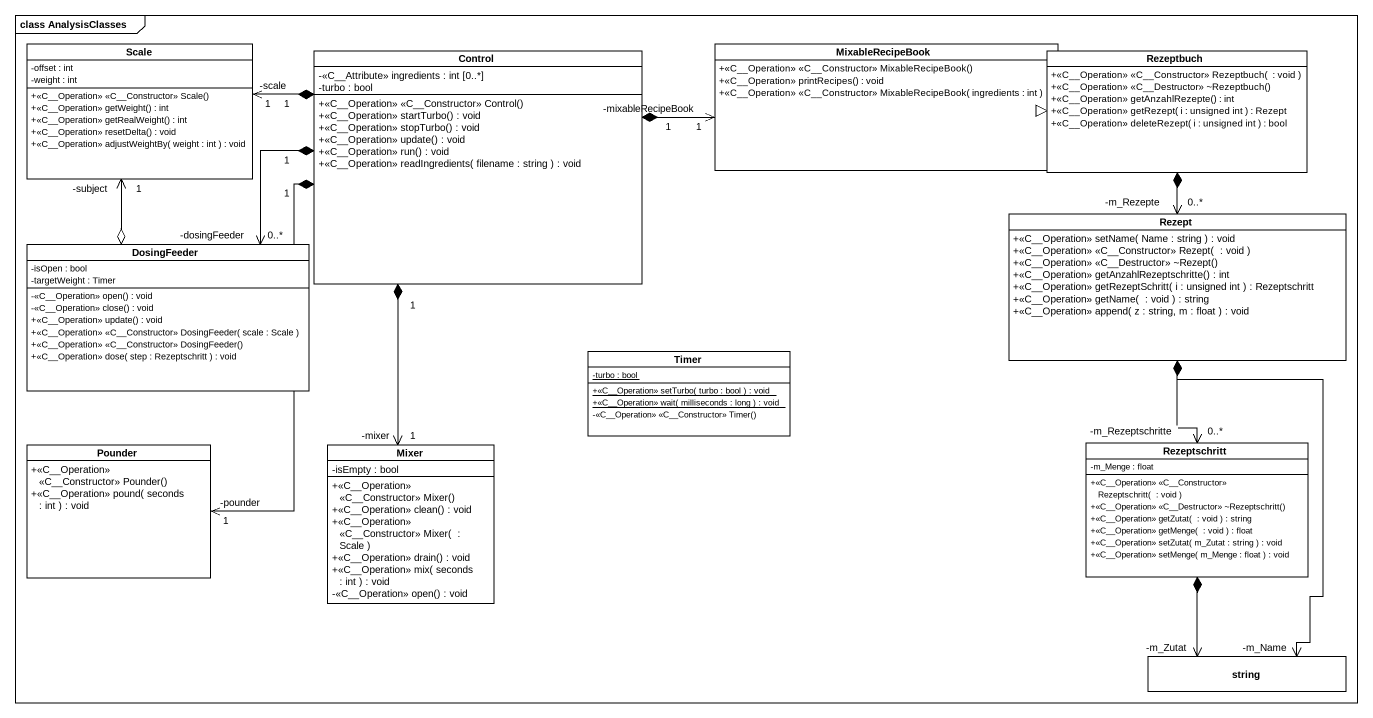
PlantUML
@startuml
mainframe class AnalysisClasses
hide circle
hide empty members
skinparam classAttributeIconSize 0
class "Scale" as Scale_ {
  -offset : int
  -weight : int
  +<<C~__Operation>> <<C~__Constructor>> Scale()
  +<<C__Operation>> getWeight() : int
  +<<C__Operation>> getRealWeight() : int
  +<<C__Operation>> resetDelta() : void
  +<<C__Operation>> adjustWeightBy( weight : int ) : void
}
class "Control" as Control_ {
  -<<C__Attribute>> ingredients : int [0..*]
  -turbo : bool
  +<<C~__Operation>> <<C~__Constructor>> Control()
  +<<C__Operation>> startTurbo() : void
  +<<C__Operation>> stopTurbo() : void
  +<<C__Operation>> update() : void
  +<<C__Operation>> run() : void
  +<<C__Operation>> readIngredients( filename : string ) : void
}
class MixableRecipeBook {
  +<<C~__Operation>> <<C~__Constructor>> MixableRecipeBook()
  +<<C__Operation>> printRecipes() : void
  +<<C~__Operation>> <<C~__Constructor>> MixableRecipeBook( ingredients : int )
}
class Rezeptbuch {
  +<<C~__Operation>> <<C~__Constructor>> Rezeptbuch(  : void )
  +<<C~__Operation>> <<C~__Destructor>> ~Rezeptbuch()
  +<<C__Operation>> getAnzahlRezepte() : int
  +<<C__Operation>> getRezept( i : unsigned int ) : Rezept
  +<<C__Operation>> deleteRezept( i : unsigned int ) : bool
}
class DosingFeeder {
  -isOpen : bool
  -targetWeight : Timer
  -<<C__Operation>> open() : void
  -<<C__Operation>> close() : void
  +<<C__Operation>> update() : void
  +<<C~__Operation>> <<C~__Constructor>> DosingFeeder( scale : Scale )
  +<<C~__Operation>> <<C~__Constructor>> DosingFeeder()
  +<<C__Operation>> dose( step : Rezeptschritt ) : void
}
class Rezept {
  +<<C__Operation>> setName( Name : string ) : void
  +<<C~__Operation>> <<C~__Constructor>> Rezept(  : void )
  +<<C~__Operation>> <<C~__Destructor>> ~Rezept()
  +<<C__Operation>> getAnzahlRezeptschritte() : int
  +<<C__Operation>> getRezeptSchritt( i : unsigned int ) : Rezeptschritt
  +<<C__Operation>> getName(  : void ) : string
  +<<C__Operation>> append( z : string, m : float ) : void
}
class Timer {
  {static} -turbo : bool
  {static} +<<C__Operation>> setTurbo( turbo : bool ) : void
  {static} +<<C__Operation>> wait( milliseconds : long ) : void
  -<<C~__Operation>> <<C~__Constructor>> Timer()
}
class Pounder {
  +<<C~__Operation>> <<C~__Constructor>> Pounder()
  +<<C__Operation>> pound( seconds : int ) : void
}
class Mixer {
  -isEmpty : bool
  +<<C~__Operation>> <<C~__Constructor>> Mixer()
  +<<C__Operation>> clean() : void
  +<<C~__Operation>> <<C~__Constructor>> Mixer(  : Scale )
  +<<C__Operation>> drain() : void
  +<<C__Operation>> mix( seconds : int ) : void
  -<<C__Operation>> open() : void
}
class Rezeptschritt {
  -m_Menge : float
  +<<C~__Operation>> <<C~__Constructor>> Rezeptschritt(  : void )
  +<<C~__Operation>> <<C~__Destructor>> ~Rezeptschritt()
  +<<C__Operation>> getZutat(  : void ) : string
  +<<C__Operation>> getMenge(  : void ) : float
  +<<C__Operation>> setZutat( m_Zutat : string ) : void
  +<<C__Operation>> setMenge( m_Menge : float ) : void
}
class string
Scale_ "-subject\n1" <--o DosingFeeder
Control_ "1" *-left-> "1\n-scale" Scale_
Control_ "1" *-right-> "1\n-mixableRecipeBook" MixableRecipeBook
Control_ "1" *-left-> "0..*\n-dosingFeeder" DosingFeeder
Control_ "1" *--> "1\n-pounder" Pounder
Control_ "1" *--> "1\n-mixer" Mixer
MixableRecipeBook -right-|> Rezeptbuch
Rezept "-m_Rezepte\n0..*" <-up-* Rezeptbuch
Rezeptschritt "-m_Rezeptschritte\n0..*" <-up-* Rezept
string "-m_Name" <-up-* Rezept
string "-m_Zutat" <-up-* Rezeptschritt
@enduml
